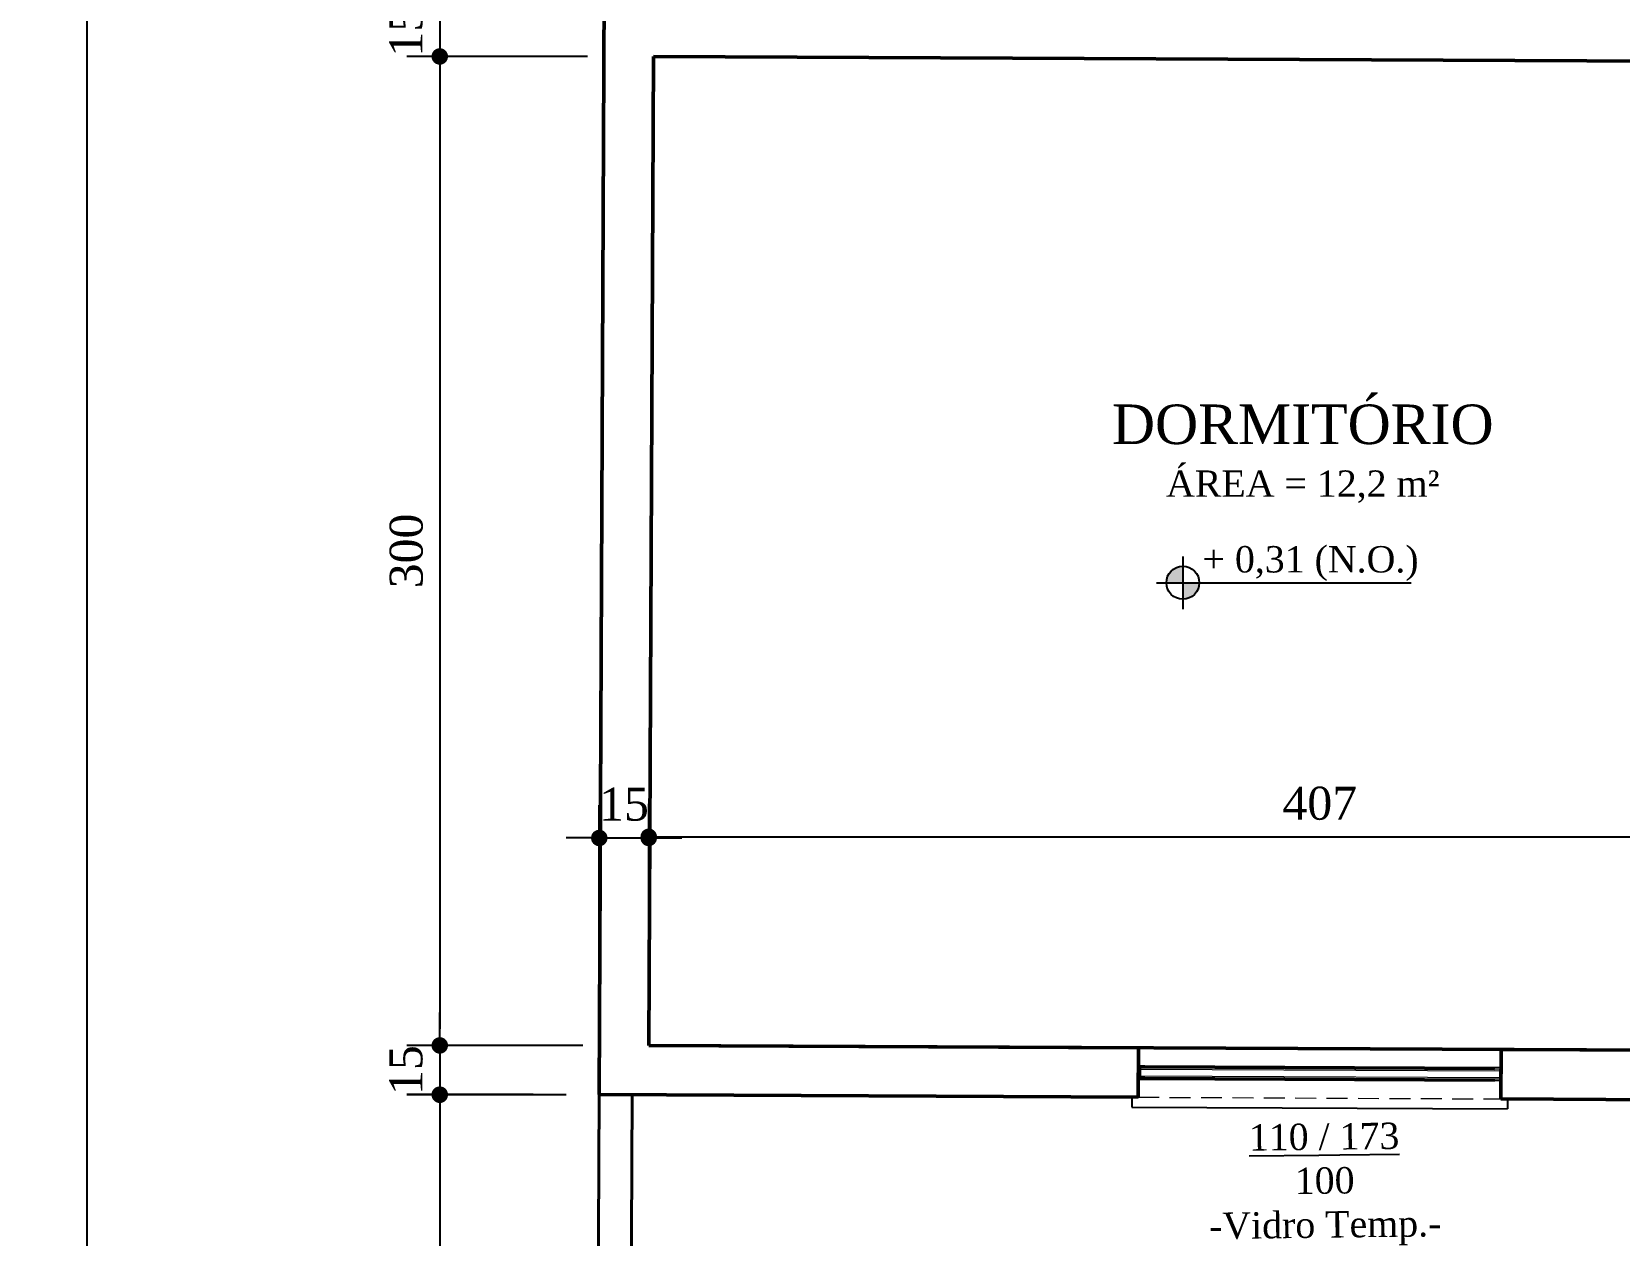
# Model space of a CAD drawing. Header units: millimetres. Extents: x 103208 to 171806, y -164 to 10038.
# Drawn here: x 112928.5 to 113410, y 5893.7 to 6258.8 of the extents above; entities that cross this region are included whole.
import ezdxf

# ---------------------------------------------------------------- set-up
doc = ezdxf.new("R2010")
doc.units = ezdxf.units.MM
doc.linetypes.add('HIDDEN', pattern=[9.525, 6.35, -3.175])
for name, color, linetype in [('ACESSORIOS', 2, 'Continuous'), ('COZINHA', 2, 'Continuous'), ('Hachuria - Moveis', 1, 'Continuous'), ('Piso', 55, 'Continuous'), ('PN010', 1, 'Continuous'), ('Portas-Cotas', 2, 'Continuous'), ('Texto', 2, 'Continuous')]:
    doc.layers.add(name, color=color, linetype=linetype)
for name, color, linetype, lineweight in [('Hachura', 1, 'Continuous', 9), ('MEDIDAS', 7, 'Continuous', 0), ('Moveis', 1, 'Continuous', 9), ('Parede Baixa', 5, 'Continuous', 50), ('Parede Corte', 4, 'Continuous', 40), ('Portas - Janelas', 2, 'Continuous', 20), ('Projeção Janela', 15, 'HIDDEN', 9)]:
    doc.layers.add(name, color=color, linetype=linetype, lineweight=lineweight)
doc.styles.add('Valéria', font='romantic.ttf', dxfattribs={"height": 10})
doc.dimstyles.new('Cota - 50', dxfattribs={"dimtxt": 10, "dimasz": 5, "dimexe": 10, "dimexo": 20, "dimgap": 5, "dimtad": 1, "dimtxsty": 'Valéria', "dimblk": 'DOT', "dimcen": 0, "dimclrd": 12, "dimclre": 12, "dimclrt": 2, "dimazin": 2, "dimtfac": 1, "dimtix": 1, "dimtmove": 0, "dimatfit": 3, "dimldrblk": 'DOT', "dimfxl": 1, "dimarcsym": 0})

# ---------------------------------------------------------------- blocks, each defined once
blk = doc.blocks.new('_Dot')
at = {"color": 0, "linetype": 'ByBlock', "lineweight": -2}
blk.add_line((-0.5, 0), (-1, 0), dxfattribs=at)
at = {"color": 0, "linetype": 'ByBlock', "const_width": 0.5}
blk.add_lwpolyline([(-0.25, 0, 1), (0.25, 0, 1)], format="xyb", close=True, dxfattribs=at)
blk = doc.blocks.new('*D650')
at = {"layer": 'Defpoints', "color": 0, "transparency": 16777216}
for p in [(115535.94, 6718.85, 9825), (115634.72, 6581.57), (113095.95, 4963.15, 9825)]:
    blk.add_point(p, dxfattribs=at)
at = {"layer": 'MEDIDAS', "color": 12, "lineweight": -2, "transparency": 16777216}
for p, q in [((115547.62, 6702.61), (115640.56, 6573.45)), ((113198.78, 4828.79), (115630.66, 6578.65)), ((113107.63, 4946.91), (113200.57, 4817.75))]:
    blk.add_line(p, q, dxfattribs=at)
at = {"layer": 'MEDIDAS', "color": 12, "lineweight": -2, "transparency": 16777216, "xscale": 5, "yscale": 5, "zscale": 5}
for p, rotation in [((115634.72, 6581.57), 35.73698977606095), ((113194.73, 4825.87), 215.736989776061)]:
    blk.add_blockref('_Dot', p, dxfattribs=dict(at, rotation=rotation))
at = {"layer": 'MEDIDAS', "color": 2, "transparency": 16777216, "insert": (114408.79, 5711.96), "char_height": 10, "attachment_point": 5, "rotation": 35.737, "style": 'Valéria'}
blk.add_mtext('3006', dxfattribs=at)
blk = doc.blocks.new('*D652')
at = {"color": 12, "lineweight": -2, "transparency": 16777216}
for p, q in [((113089.11, 7725.11), (112935.24, 7725.11)), ((112945.24, 7720.11), (112945.24, 4968.15)), ((113075.95, 4963.15), (112935.24, 4963.15))]:
    blk.add_line(p, q, dxfattribs=at)
at = {"layer": 'Defpoints', "color": 0, "transparency": 16777216}
for p in [(113109.11, 7725.11, 9825), (112945.24, 4963.15), (113095.95, 4963.15, 9825)]:
    blk.add_point(p, dxfattribs=at)
at = {"color": 12, "lineweight": -2, "transparency": 16777216, "xscale": 5, "yscale": 5, "zscale": 5}
for p, rotation in [((112945.24, 7725.11), 90), ((112945.24, 4963.15), 270)]:
    blk.add_blockref('_Dot', p, dxfattribs=dict(at, rotation=rotation))
at = {"color": 2, "transparency": 16777216, "insert": (112935.09, 6344.13), "char_height": 10, "width": 46.8935, "attachment_point": 5, "rotation": 90, "style": 'Valéria'}
blk.add_mtext('2762', dxfattribs=at)
blk = doc.blocks.new('*D664')
at = {"color": 12, "lineweight": -2, "transparency": 16777216}
for p, q in [((113080.59, 5936.37), (113042.28, 5936.37)), ((113052.28, 5931.37), (113052.28, 4968.15)), ((113075.95, 4963.15), (113042.28, 4963.15))]:
    blk.add_line(p, q, dxfattribs=at)
at = {"layer": 'Defpoints', "color": 0, "transparency": 16777216}
for p in [(113100.59, 5936.37, 9825), (113052.28, 4963.15), (113095.95, 4963.15, 9825)]:
    blk.add_point(p, dxfattribs=at)
at = {"color": 12, "lineweight": -2, "transparency": 16777216, "xscale": 5, "yscale": 5, "zscale": 5}
for p, rotation in [((113052.28, 5936.37), 90), ((113052.28, 4963.15), 270)]:
    blk.add_blockref('_Dot', p, dxfattribs=dict(at, rotation=rotation))
at = {"color": 2, "transparency": 16777216, "insert": (113042.03, 5449.76), "char_height": 10, "attachment_point": 5, "rotation": 90, "style": 'Valéria'}
blk.add_mtext('956', dxfattribs=at)
blk = doc.blocks.new('*D714')
at = {"color": 12, "lineweight": -2, "transparency": 16777216}
for p, q in [((113052.28, 6271.3), (113052.28, 6276.3)), ((113097.16, 6266.3), (113042.28, 6266.3)), ((113052.28, 6266.3), (113052.28, 6251.3)), ((113097.09, 6251.3), (113042.28, 6251.3)), ((113052.28, 6246.3), (113052.28, 6241.3))]:
    blk.add_line(p, q, dxfattribs=at)
at = {"layer": 'Defpoints', "color": 0, "transparency": 16777216}
for p in [(113117.16, 6266.3, 9825), (113052.28, 6251.3), (113117.09, 6251.3, 9825)]:
    blk.add_point(p, dxfattribs=at)
at = {"color": 12, "lineweight": -2, "transparency": 16777216, "xscale": 5, "yscale": 5, "zscale": 5}
for p, rotation in [((113052.28, 6266.3), 270), ((113052.28, 6251.3), 90)]:
    blk.add_blockref('_Dot', p, dxfattribs=dict(at, rotation=rotation))
at = {"color": 2, "transparency": 16777216, "insert": (113042.08, 6258.8), "char_height": 10, "attachment_point": 5, "rotation": 90, "style": 'Valéria'}
blk.add_mtext('15', dxfattribs=at)
blk = doc.blocks.new('*D715')
at = {"color": 12, "lineweight": -2, "transparency": 16777216}
for p, q in [((113097.09, 6251.3), (113042.28, 6251.3)), ((113052.28, 6246.3), (113052.28, 5956.3)), ((113095.66, 5951.3), (113042.28, 5951.3))]:
    blk.add_line(p, q, dxfattribs=at)
at = {"layer": 'Defpoints', "color": 0, "transparency": 16777216}
for p in [(113117.09, 6251.3, 9825), (113052.28, 5951.3), (113115.66, 5951.3, 9825)]:
    blk.add_point(p, dxfattribs=at)
at = {"color": 12, "lineweight": -2, "transparency": 16777216, "xscale": 5, "yscale": 5, "zscale": 5}
for p, rotation in [((113052.28, 6251.3), 90), ((113052.28, 5951.3), 270)]:
    blk.add_blockref('_Dot', p, dxfattribs=dict(at, rotation=rotation))
at = {"color": 2, "transparency": 16777216, "insert": (113042.17, 6101.3), "char_height": 10, "attachment_point": 5, "rotation": 90, "style": 'Valéria'}
blk.add_mtext('300', dxfattribs=at)
blk = doc.blocks.new('*D716')
at = {"color": 12, "lineweight": -2, "transparency": 16777216}
for p, q in [((113052.28, 5956.3), (113052.28, 5961.3)), ((113095.66, 5951.3), (113042.28, 5951.3)), ((113052.28, 5951.3), (113052.28, 5936.33)), ((113090.59, 5936.33), (113042.28, 5936.33)), ((113052.28, 5931.33), (113052.28, 5926.33))]:
    blk.add_line(p, q, dxfattribs=at)
at = {"layer": 'Defpoints', "color": 0, "transparency": 16777216}
for p in [(113115.66, 5951.3, 9825), (113052.28, 5936.33), (113110.59, 5936.33, 9825)]:
    blk.add_point(p, dxfattribs=at)
at = {"color": 12, "lineweight": -2, "transparency": 16777216, "xscale": 5, "yscale": 5, "zscale": 5}
for p, rotation in [((113052.28, 5951.3), 270), ((113052.28, 5936.33), 90)]:
    blk.add_blockref('_Dot', p, dxfattribs=dict(at, rotation=rotation))
at = {"color": 2, "transparency": 16777216, "insert": (113042.08, 5943.82), "char_height": 10, "attachment_point": 5, "rotation": 90, "style": 'Valéria'}
blk.add_mtext('15', dxfattribs=at)
blk = doc.blocks.new('*D767')
at = {"color": 12, "lineweight": -2, "transparency": 16777216}
for p, q in [((113100.66, 5971.73), (113100.66, 6024.23)), ((113115.66, 5971.66), (113115.66, 6024.23)), ((113095.66, 6014.23), (113090.66, 6014.23)), ((113100.66, 6014.23), (113115.66, 6014.23)), ((113120.66, 6014.23), (113125.66, 6014.23))]:
    blk.add_line(p, q, dxfattribs=at)
at = {"layer": 'Defpoints', "color": 0, "transparency": 16777216}
for p in [(113115.66, 6014.23), (113100.66, 5951.73, 9825), (113115.66, 5951.66, 9825)]:
    blk.add_point(p, dxfattribs=at)
at = {"color": 12, "lineweight": -2, "transparency": 16777216, "xscale": 5, "yscale": 5, "zscale": 5}
blk.add_blockref('_Dot', (113100.66, 6014.23), dxfattribs=at)
at = {"color": 12, "lineweight": -2, "transparency": 16777216, "xscale": 5, "yscale": 5, "zscale": 5, "rotation": 180}
blk.add_blockref('_Dot', (113115.66, 6014.23), dxfattribs=at)
at = {"color": 2, "transparency": 16777216, "insert": (113108.16, 6024.43), "char_height": 10, "attachment_point": 5, "style": 'Valéria'}
blk.add_mtext('15', dxfattribs=at)
blk = doc.blocks.new('*D768')
at = {"color": 12, "lineweight": -2, "transparency": 16777216}
for p, q in [((113115.66, 5972.01), (113115.66, 6024.59)), ((113522.72, 5969.36), (113522.72, 6024.59)), ((113120.66, 6014.59), (113517.72, 6014.59))]:
    blk.add_line(p, q, dxfattribs=at)
at = {"layer": 'Defpoints', "color": 0, "transparency": 16777216}
for p in [(113522.72, 6014.59), (113115.66, 5952.01, 9825), (113522.72, 5949.36, 9825)]:
    blk.add_point(p, dxfattribs=at)
at = {"color": 12, "lineweight": -2, "transparency": 16777216, "xscale": 5, "yscale": 5, "zscale": 5, "rotation": 180}
blk.add_blockref('_Dot', (113115.66, 6014.59), dxfattribs=at)
at = {"color": 12, "lineweight": -2, "transparency": 16777216, "xscale": 5, "yscale": 5, "zscale": 5}
blk.add_blockref('_Dot', (113522.72, 6014.59), dxfattribs=at)
at = {"color": 2, "transparency": 16777216, "insert": (113319.19, 6024.7), "char_height": 10, "attachment_point": 5, "style": 'Valéria'}
blk.add_mtext('407', dxfattribs=at)

msp = doc.modelspace()

# ---------------------------------------------------------------- hatches: boundary and pattern name
at = {"layer": 'Portas - Janelas'}
h = msp.add_hatch(color=256, dxfattribs=at)
edge = h.paths.add_edge_path()
edge.add_arc((113277.65358, 6091.66725), 5, 90, 180)
edge.add_line((113272.65358, 6091.66725), (113277.65358, 6091.66725))
edge.add_line((113277.65358, 6091.66725), (113277.65358, 6096.66725))
edge = h.paths.add_edge_path()
edge.add_arc((113277.65358, 6091.66725), 5, 270, 360)
edge.add_line((113282.65358, 6091.66725), (113277.65358, 6091.66725))
edge.add_line((113277.65358, 6091.66725), (113277.65358, 6086.66725))

# ---------------------------------------------------------------- linework, layer by layer
at = {"layer": 'ACESSORIOS'}
for p, q in [((113264.19181, 5950.59524, 9825), (113374.19056, 5950.07093, 9825)), ((113262.15536, 5932.55334, 9825), (113376.11511, 5932.08507, 9825)), ((113376.11904, 5935.06157, 9825), (113376.11507, 5932.06214, 9825))]:
    msp.add_line(p, q, dxfattribs=at)
at = {"layer": 'COZINHA'}
msp.add_line((113262.15939, 5935.60476, 9825), (113262.15536, 5932.55334, 9825), dxfattribs=at)
at = {"layer": 'Hachura'}
for p, q in [((113264.67016, 5944.10306, 9825), (113373.69215, 5943.55371, 9825)), ((113264.67035, 5942.10307, 9825), (113373.69233, 5941.55373, 9825)), ((113374.16434, 5944.57099, 9825), (113372.19206, 5944.57081, 9825)), ((113373.6921, 5944.07095, 9825), (113372.1921, 5944.07081, 9825)), ((113373.6921, 5944.07095, 9825), (113373.69238, 5941.07095, 9825)), ((113373.69238, 5941.07095, 9825), (113372.19238, 5941.07081, 9825)), ((113374.14528, 5940.57099, 9825), (113372.19243, 5940.57081, 9825))]:
    msp.add_line(p, q, dxfattribs=at)
at = {"layer": 'Hachuria - Moveis'}
for p, q in [((113264.16559, 5945.09532, 9825), (113266.17007, 5945.09551, 9825)), ((113264.67011, 5944.59537, 9825), (113266.17011, 5944.59551, 9825)), ((113264.67011, 5944.59537, 9825), (113264.67039, 5941.59537, 9825)), ((113264.67039, 5941.59537, 9825), (113266.17039, 5941.59551, 9825)), ((113264.14653, 5941.09532, 9825), (113266.17044, 5941.09551, 9825))]:
    msp.add_line(p, q, dxfattribs=at)
msp.add_circle((113277.65358, 6091.66725), 5, dxfattribs=at)
at = {"layer": 'Moveis'}
for p, q in [((113266.17011, 5944.59551, 9825), (113266.17007, 5945.09551, 9825)), ((113266.17044, 5941.09551, 9825), (113266.17039, 5941.59551, 9825)), ((113372.1921, 5944.07081, 9825), (113372.19206, 5944.57081, 9825)), ((113372.19243, 5940.57081, 9825), (113372.19238, 5941.07081, 9825))]:
    msp.add_line(p, q, dxfattribs=at)
at = {"layer": 'Parede Baixa'}
for p, q in [((113106.73866, 7227.11133, 9825), (113100.58636, 5936.3749, 9825)), ((113117.08763, 6251.29982, 9825), (113115.65769, 5951.30323, 9825)), ((113427.0841, 6249.82222, 9825), (113117.08763, 6251.29982, 9825)), ((113264.19181, 5950.59524, 9825), (113115.65769, 5951.30323, 9825)), ((113425.65417, 5949.82563, 9825), (113115.65769, 5951.30323, 9825)), ((113264.19181, 5950.59524, 9825), (113264.12031, 5935.59541, 9825)), ((113374.19056, 5950.07093, 9825), (113374.11906, 5935.0711, 9825)), ((113522.72468, 5949.36294, 9825), (113374.19056, 5950.07093, 9825)), ((113264.12031, 5935.59541, 9825), (113100.58636, 5936.3749, 9825)), ((113264.12031, 5935.59541, 9825), (113100.58636, 5936.3749, 9825)), ((113537.65301, 5934.29162, 9825), (113374.11906, 5935.0711, 9825))]:
    msp.add_line(p, q, dxfattribs=at)
at = {"layer": 'Parede Corte', "elevation": 9825}
for points in [[(113126.05105, 4984.8063), (113095.94746, 4963.1452), (113100.58636, 5936.3749)], [(113106.04092, 4982.72769), (113110.58625, 5936.32723)]]:
    msp.add_lwpolyline(points, dxfattribs=at)
at = {"layer": 'Piso'}
for p, q in [((113266.17007, 5945.09551, 9825), (113372.19206, 5944.57081, 9825)), ((113266.17011, 5944.59551, 9825), (113372.1921, 5944.07081, 9825)), ((113266.17039, 5941.59551, 9825), (113372.19238, 5941.07081, 9825)), ((113266.17044, 5941.09551, 9825), (113372.19243, 5940.57081, 9825))]:
    msp.add_line(p, q, dxfattribs=at)
at = {"layer": 'PN010'}
for p, q in [((113277.65358, 6099.66725), (113277.65358, 6083.66725)), ((113269.65358, 6091.66725), (113346.88334, 6091.66725))]:
    msp.add_line(p, q, dxfattribs=at)
at = {"layer": 'Projeção Janela'}
msp.add_line((113264.12031, 5935.59541, 9825), (113374.11906, 5935.0711, 9825), dxfattribs=at)

# ---------------------------------------------------------------- texts
at = {"layer": 'Portas-Cotas', "insert": (113314.0309, 6145.72988), "char_height": 12, "attachment_point": 2, "style": 'Valéria'}
msp.add_mtext('DORMITÓRIO\\P{\\H0.6667x;ÁREA = 12,2 m²}', dxfattribs=at)
at = {"layer": 'Portas-Cotas', "insert": (113245.46086, 5926.73635), "char_height": 8, "attachment_point": 1, "rotation": 0.6973117, "style": 'Valéria'}
msp.add_mtext_dynamic_manual_height_columns('\\pxqc;{\\L110 / 173\\P}100\\P-Vidro Temp.-', width=150, gutter_width=50, heights=[0], dxfattribs=at)
at = {"layer": 'Texto', "insert": (113283.61706, 6102.77376), "char_height": 8, "attachment_point": 1, "style": 'Valéria'}
msp.add_mtext('+ 0,31 (N.O.)', dxfattribs=at)

# ---------------------------------------------------------------- dimensions: what is measured, and where the dimension line sits
dim = msp.add_linear_dim(base=(112945.23909, 4963.1452), p1=(113109.11238, 7725.11111, 9825), p2=(113095.94746, 4963.1452, 9825), angle=90, text='2762', dimstyle='Cota - 50')
dim.commit()
dim.dimension.update_dxf_attribs({"geometry": '*D652', "text_midpoint": (112935.09116, 6344.12815)})
for base, p1, p2, picture, middle in [((113052.27612, 6251.29982), (113117.15912, 6266.29965, 9825), (113117.08763, 6251.29982, 9825), '*D714', (113042.08381, 6258.79974)), ((113052.27612, 5951.30323), (113117.08763, 6251.29982, 9825), (113115.65769, 5951.30323, 9825), '*D715', (113042.16517, 6101.30152))]:
    dim = msp.add_linear_dim(base=base, p1=p1, p2=p2, angle=90, dimstyle='Cota - 50', override={"dimtmove": 1})
    dim.commit()
    dim.dimension.update_dxf_attribs({"geometry": picture, "text_midpoint": middle})
dim = msp.add_linear_dim(base=(113115.65937, 6014.23354), p1=(113100.65954, 5951.72761, 9825), p2=(113115.65937, 5951.65611, 9825), dimstyle='Cota - 50')
dim.commit()
dim.dimension.update_dxf_attribs({"geometry": '*D767', "text_midpoint": (113108.15946, 6024.42585)})
dim = msp.add_linear_dim(base=(113522.72468, 6014.59037), p1=(113115.66107, 5952.01294, 9825), p2=(113522.72468, 5949.36294, 9825), text='407', dimstyle='Cota - 50', override={"dimtmove": 1})
dim.commit()
dim.dimension.update_dxf_attribs({"geometry": '*D768', "text_midpoint": (113319.19288, 6024.70132)})
for base, p1, p2, text, picture, middle in [((113052.27612, 5936.32723), (113115.65769, 5951.30323, 9825), (113110.58625, 5936.32723, 9825), '15', '*D716', (113042.08381, 5943.81523)), ((113052.27794, 4963.1452), (113100.58636, 5936.3749, 9825), (113095.94746, 4963.1452, 9825), '956', '*D664', (113042.02646, 5449.76005))]:
    dim = msp.add_linear_dim(base=base, p1=p1, p2=p2, angle=90, text=text, dimstyle='Cota - 50', override={"dimtmove": 1})
    dim.commit()
    dim.dimension.update_dxf_attribs({"geometry": picture, "text_midpoint": middle})
at = {"layer": 'MEDIDAS'}
dim = msp.add_aligned_dim(p1=(113095.94746, 4963.1452, 9825), p2=(115535.93758, 6718.84569, 9825), distance=-169.12081, dimstyle='Cota - 50', dxfattribs=at)
dim.commit()
dim.dimension.update_dxf_attribs({"geometry": '*D650', "text_midpoint": (114408.79308, 5711.9561)})

doc.saveas('drawing.dxf')
